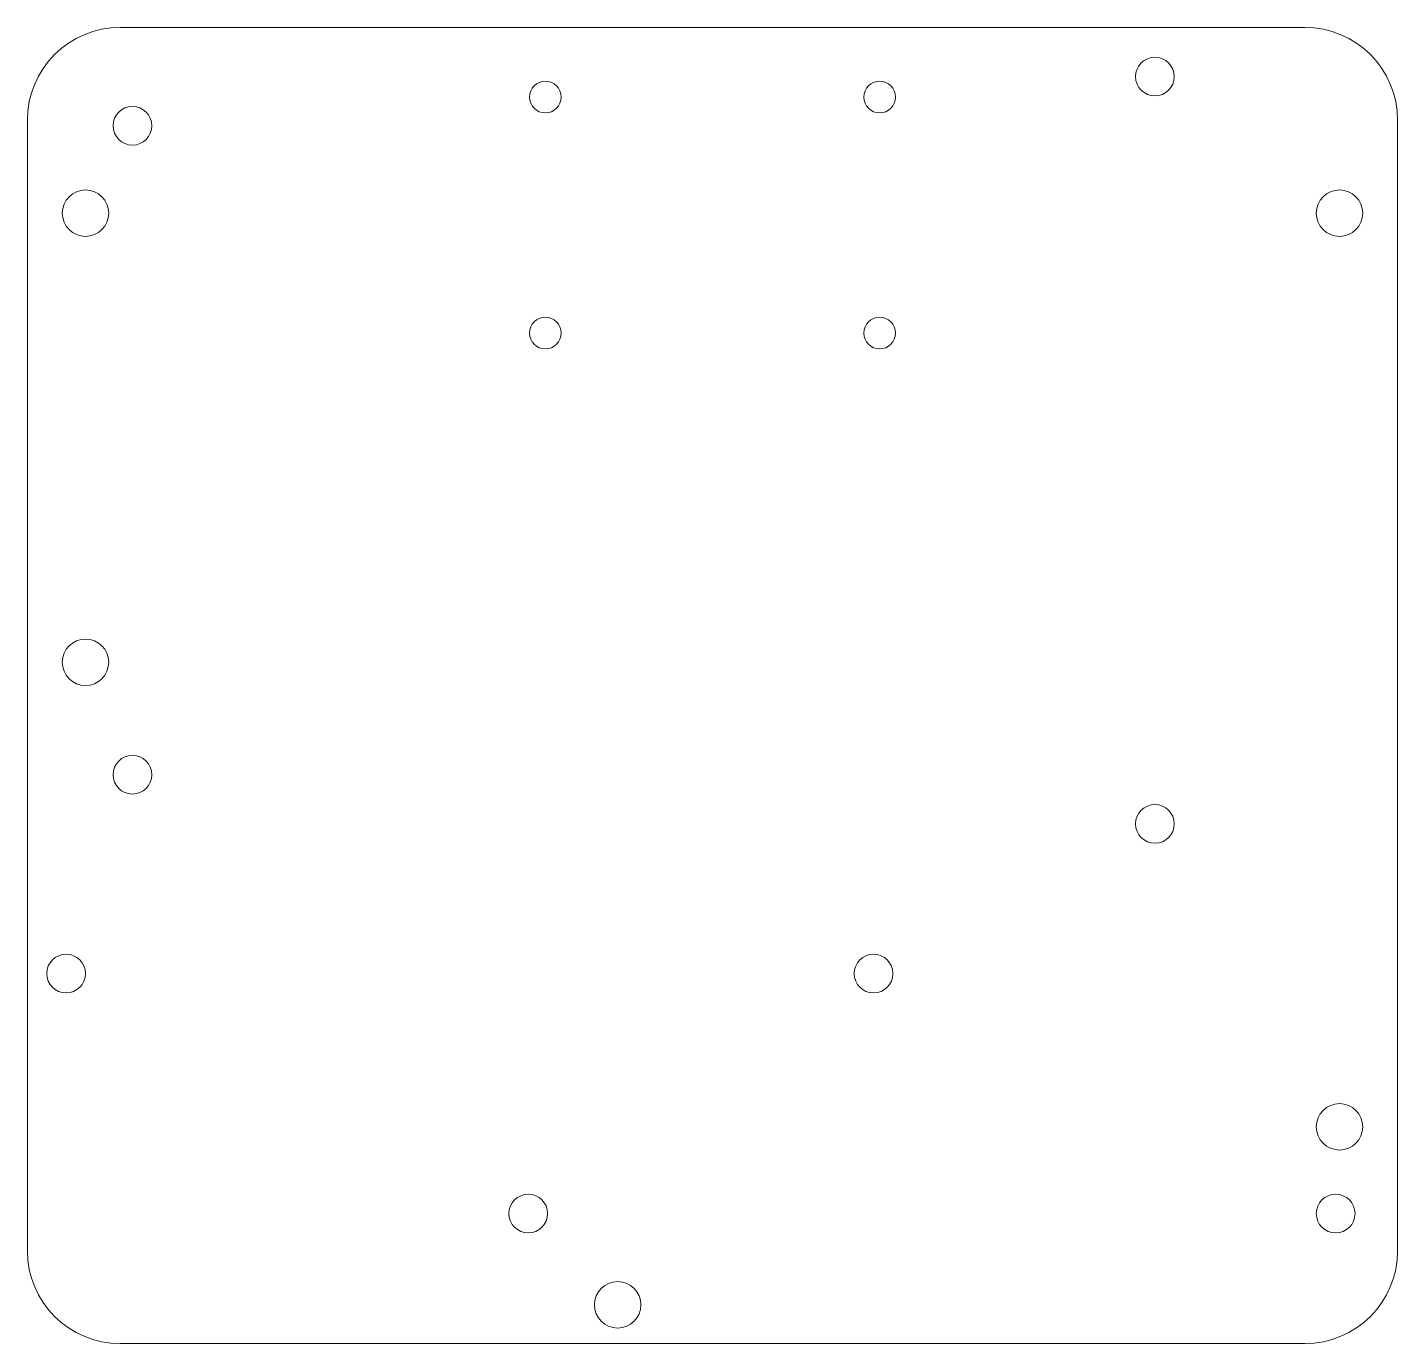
# Model space of a CAD drawing. Header units: millimetres. Extents: x 0 to 88.5, y 0 to 85.
import ezdxf

# ---------------------------------------------------------------- set-up
doc = ezdxf.new("R2010")
doc.units = ezdxf.units.MM
doc.layers.add('1', color=7, linetype='CONTINUOUS', true_color=0xffffff)

msp = doc.modelspace()

# ---------------------------------------------------------------- linework, layer by layer
at = {"layer": '1', "color": 254, "linetype": 'CONTINUOUS', "lineweight": 13}
for p, q in [((82.5, 85), (6, 85)), ((0, 79), (0, 6)), ((88.5, 6), (88.5, 79)), ((6, 0), (82.5, 0))]:
    msp.add_line(p, q, dxfattribs=at)
for centre, radius in [((72.825, 81.825), 1.25), ((33.455, 80.5), 1.025), ((55.045, 80.5), 1.025), ((6.785, 78.65), 1.25), ((3.75, 73), 1.5), ((84.75, 73), 1.5), ((33.455, 65.26), 1.025), ((55.045, 65.26), 1.025), ((3.75, 44), 1.5), ((6.785, 36.74), 1.25), ((72.825, 33.565), 1.25), ((2.5, 23.9), 1.25), ((54.65, 23.8973), 1.25), ((84.75, 14), 1.5), ((32.35, 8.4), 1.25), ((84.5, 8.3973), 1.25), ((38.125, 2.5), 1.5)]:
    msp.add_circle(centre, radius, dxfattribs=at)
for centre, start, end in [((6, 79), 90, 180), ((82.5, 79), 0, 90), ((6, 6), 180, 270), ((82.5, 6), 270, 0)]:
    msp.add_arc(centre, 6, start, end, dxfattribs=at)

doc.saveas('drawing.dxf')
